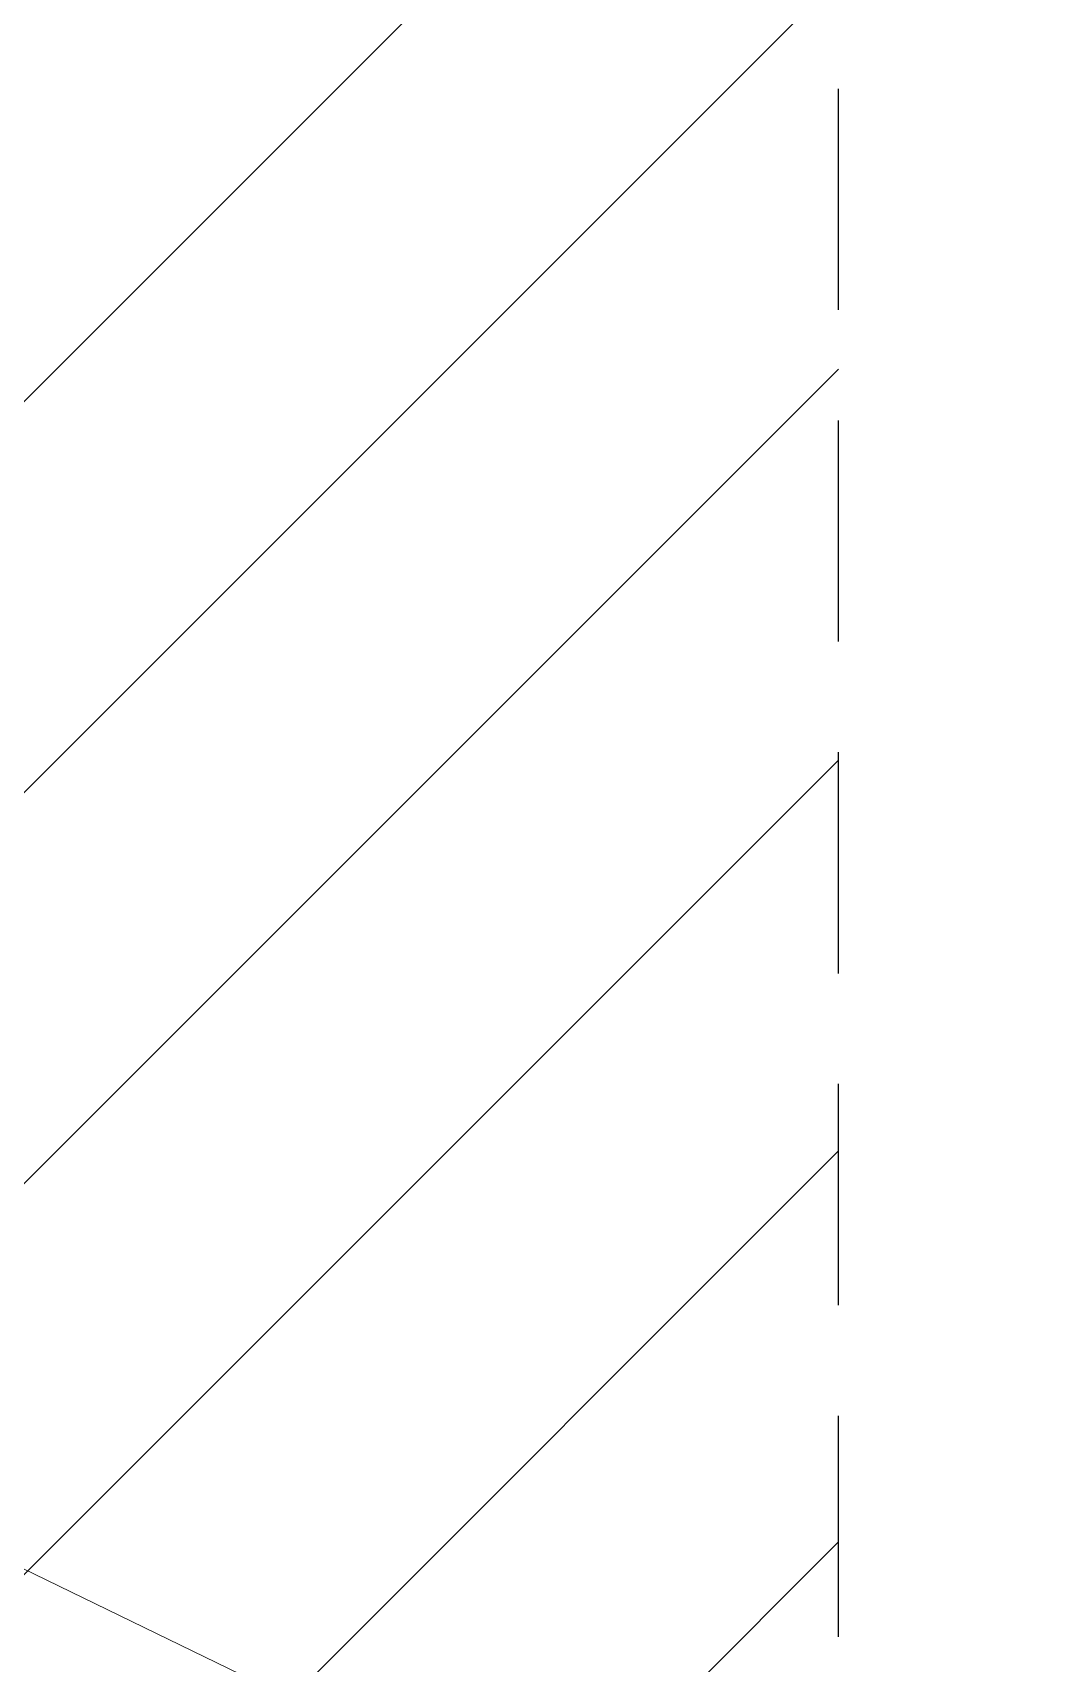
# Model space of a CAD drawing. Header units: inches. Extents: x 567115 to 582893, y 124948 to 133566.
# Drawn here: x 576376.9 to 576445.2, y 127445.9 to 127556.5 of the extents above; entities that cross this region are included whole.
import ezdxf

# ---------------------------------------------------------------- set-up
doc = ezdxf.new("R2010")
doc.units = ezdxf.units.IN
doc.header["$MEASUREMENT"] = 0
doc.linetypes.add('DASHED', pattern=[0.75, 0.5, -0.25])
for name, color, linetype in [('kazeb', 15, 'Continuous'), ('khatchin', 15, 'DASHED'), ('LIGHTING WIRE', 4, 'Continuous')]:
    doc.layers.add(name, color=color, linetype=linetype)

msp = doc.modelspace()

# ---------------------------------------------------------------- hatches: boundary and pattern name
at = {"layer": 'kazeb'}
h = msp.add_hatch(dxfattribs=at)
h.set_pattern_fill('ANGLE', color=256, scale=100, style=0)
h.set_pattern_definition([(0, (0, 0), (0, 27.5), [20, -7.5]), (90, (0, 0), (-27.5, 1.683833736505769e-15), [20, -7.5])])
edge = h.paths.add_edge_path()
edge.add_arc((576621.054570168, 122465.1047458989), 4873.758940012598, 92.22819113807773, 96.96402468155823)
edge.add_arc((576030.1302486522, 127688.3594270612), 385.452013468268, 217.8005144280645, 269.99999999409914, ccw=False)
edge.add_line((575725.5655293206, 127452.110434629), (575725.5655293206, 127598.0391047814))
edge.add_line((575725.5655293206, 127598.0391047814), (575725.5655293184, 128306.5391049273))
edge.add_line((575725.5655293184, 128306.5391049273), (574229.0655293206, 128306.5391049249))
edge.add_line((574229.0655293206, 128306.5391049249), (574229.0655293206, 127584.0609381499))
edge.add_line((574229.0655293206, 127584.0609381499), (574085.2406779383, 127502.759279967))
edge.add_arc((573092.0657183455, 126948.914860141), 1137.163199252726, 1.3293246317257967, 29.146240592419076, ccw=False)
edge.add_line((574228.9228691661, 126975.2959208212), (574229.0655293206, 126186.9142740449))
edge.add_line((574229.0655293206, 126186.9142740449), (574209.8464344884, 126168.8109573848))
edge.add_arc((575360.1875520339, 127307.1681527548), 1618.376282255318, 224.6999945847875, 251.2333228056685)
edge.add_arc((576548.5708434089, 125565.9166102654), 1721.760851263825, 163.3836556819739, 173.0307134208976, ccw=False)
edge.add_line((574898.7089357078, 126058.2743201284), (575023.9592820416, 126016.3859590971))
edge.add_arc((576592.7290219881, 125547.9659973192), 1637.209747577796, 133.9672390048677, 163.3748673522668, ccw=False)
edge.add_line((575456.1011521306, 126726.3262321485), (575414.1685538716, 126775.5867476624))
edge.add_line((575414.1685538716, 126775.5867476624), (575502.1967359176, 126850.5199950047))
edge.add_line((575502.1967359176, 126850.5199950047), (575517.7646671421, 126830.2565346904))
edge.add_line((575517.7646671421, 126830.2565346904), (575701.4239390519, 126947.9779866858))
edge.add_line((575701.4239390519, 126947.9779866858), (575688.2801843667, 126971.9263984801))
edge.add_line((575688.2801843667, 126971.9263984801), (575793.8621457986, 127023.1668590944))
edge.add_line((575793.8621457986, 127023.1668590944), (575823.37109175, 126962.363104484))
edge.add_arc((576431.6545874127, 125508.5152603819), 1575.970293151559, 91.3695595115729, 112.7042182368755, ccw=False)
edge.add_line((576393.9872480353, 127084.0353448113), (576437.761688263, 127084.5319498843))
edge.add_line((576437.761688263, 127084.5319498843), (576437.761688263, 127204.5319498843))
edge.add_line((576437.761688263, 127204.5319498843), (576431.5654059921, 127204.5319498842))
edge.add_line((576431.5654059921, 127204.5319498842), (576431.5654059921, 127335.1786736759))
edge = h.paths.add_edge_path(flags=16)
edge.add_arc((574868.5831609045, 127649.0391047815), 210, 0, 360)
edge = h.paths.add_edge_path(flags=16)
edge.add_arc((574868.5831609045, 126949.0391052219), 210, 0, 360)
h = msp.add_hatch(dxfattribs=at)
h.set_pattern_fill('ANSI31', color=256, scale=150)
h.set_pattern_definition([(45, (0, 0), (-13.25825214724776, 13.25825214724777), [])])
edge = h.paths.add_edge_path()
edge.add_line((576431.5654059921, 127598.0391047815), (575725.5655293206, 127598.0391047814))
edge.add_line((575725.5655293206, 127598.0391047814), (575725.5655293206, 127452.110434629))
edge.add_arc((576030.1302486522, 127688.3594270612), 385.4520134682465, 217.8005144280627, 269.9999999940991)
edge.add_arc((576621.054570168, 122465.1047458989), 4873.758940012666, 92.2281911380777, 96.9640246815581, ccw=False)
edge.add_line((576431.5654059921, 127335.1786736759), (576431.5654059921, 127598.0391047815))

# ---------------------------------------------------------------- linework, layer by layer
at = {"layer": 'khatchin', "ltscale": 30}
msp.add_lwpolyline([(576431.5654059921, 127598.0391047815), (575725.5655293206, 127598.0391047814), (575725.5655293206, 127452.110434629, 0.2317851891054457), (576030.1302486125, 127302.9074135929, -0.02066691371270214), (576431.5654059921, 127335.1786736759)], format="xyb", close=True, dxfattribs=at)
at = {"layer": 'LIGHTING WIRE', "lineweight": 5}
msp.add_line((576495.1920258001, 127394.5337831928), (576257.4858187647, 127510.0062114426), dxfattribs=at)

doc.saveas('drawing.dxf')
